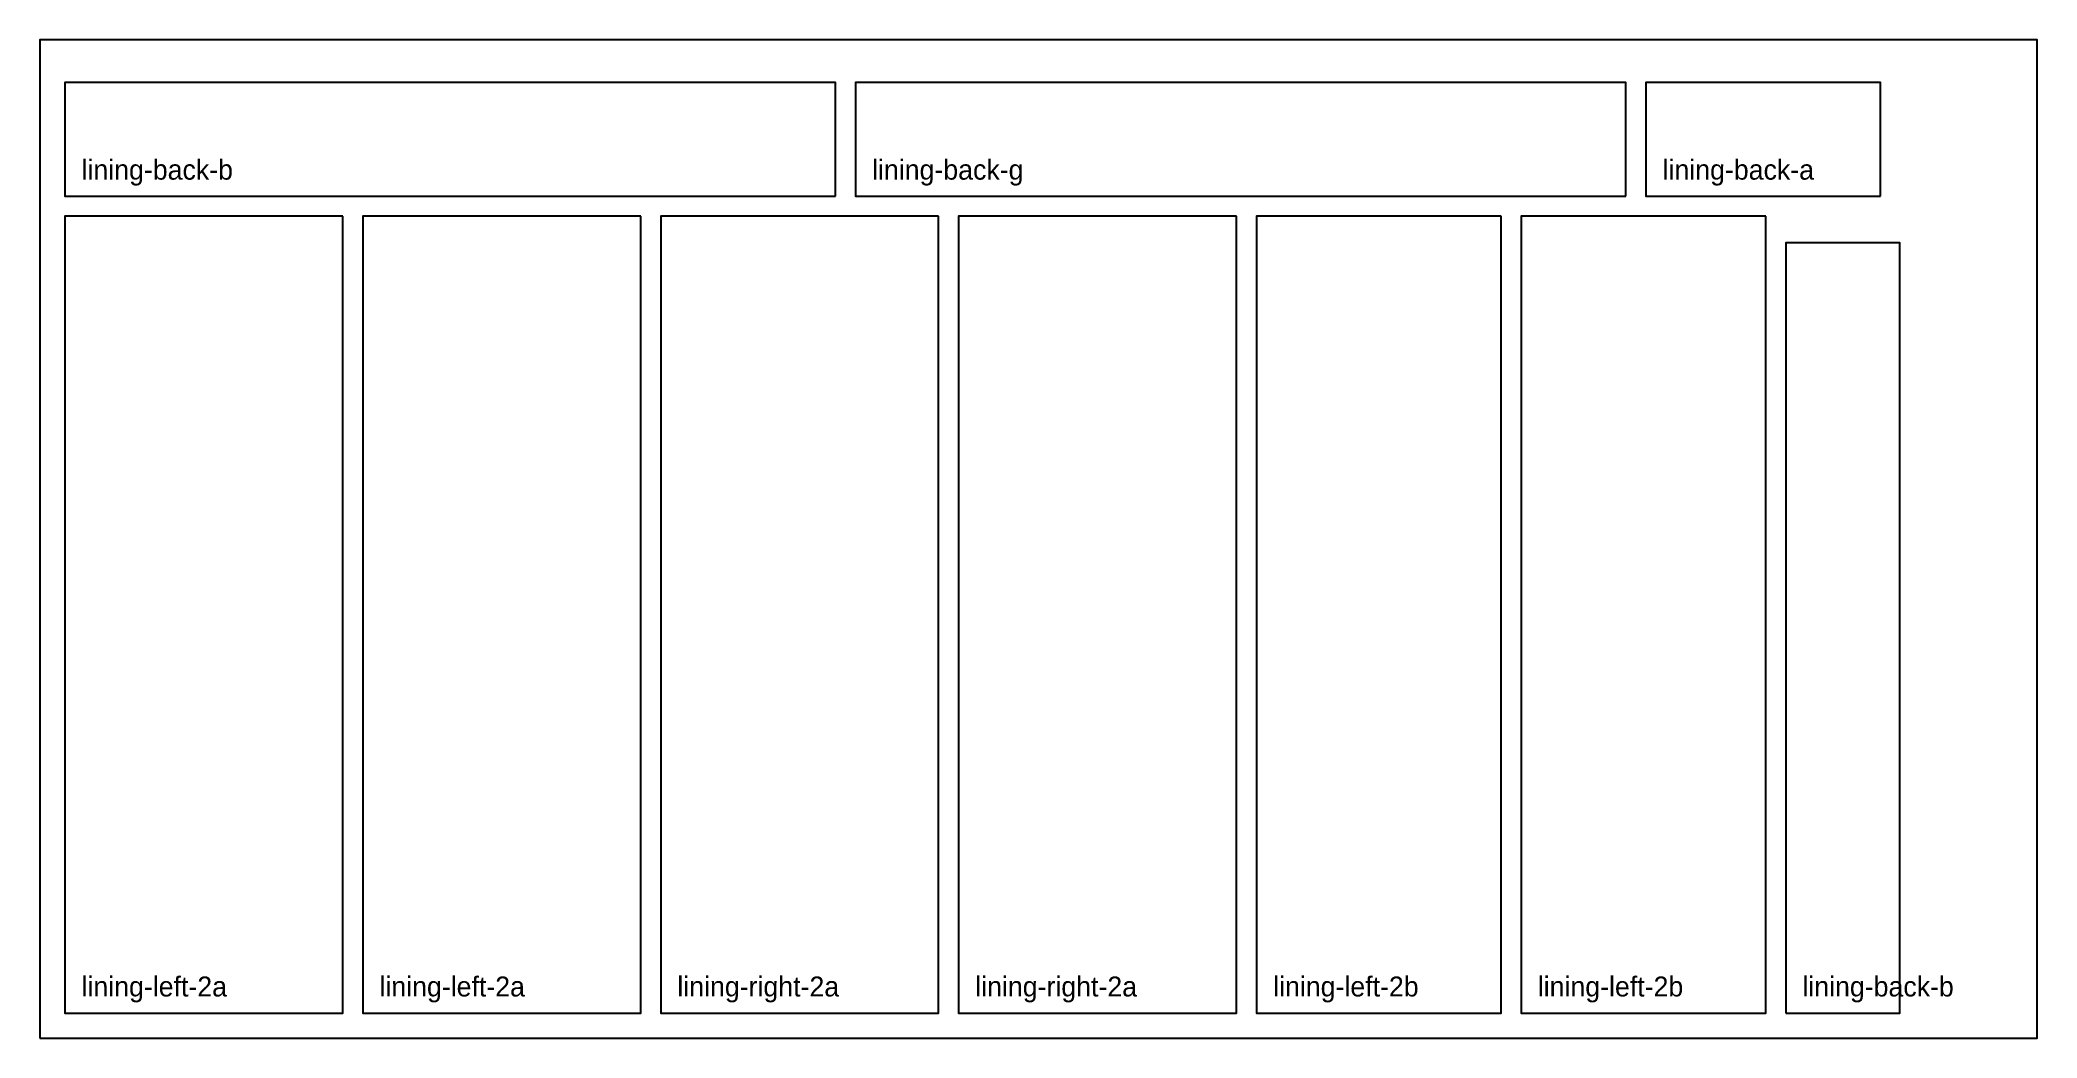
# Model space of a CAD drawing. Header units: millimetres. Extents: x 0 to 1200, y 0 to 600.
import ezdxf

# ---------------------------------------------------------------- set-up
doc = ezdxf.new("R2010")
doc.units = ezdxf.units.MM
doc.layers.add('CUT_OUTSIDE', color=1, linetype='Continuous')

msp = doc.modelspace()

# ---------------------------------------------------------------- linework, layer by layer
at = {"layer": 'CUT_OUTSIDE'}
for points in [[(478, 506), (478, 574.5), (15, 574.5), (15, 506), (478, 506)], [(953, 506), (953, 574.5), (490, 574.5), (490, 506), (953, 506)], [(1106, 506), (1106, 574.5), (965, 574.5), (965, 506), (1106, 506)], [(182, 494), (15, 494), (15, 15), (182, 15), (182, 494)], [(361, 494), (194, 494), (194, 15), (361, 15), (361, 494)], [(540, 494), (373, 494), (373, 15), (540, 15), (540, 494)], [(719, 494), (552, 494), (552, 15), (719, 15), (719, 494)], [(878, 494), (731, 494), (731, 15), (878, 15), (878, 494)], [(1037, 494), (890, 494), (890, 15), (1037, 15), (1037, 494)], [(1049, 15), (1117.5, 15), (1117.5, 478), (1049, 478), (1049, 15)]]:
    msp.add_lwpolyline(points, close=True, dxfattribs=at)
at = {"layer": 'SHEET_EDGE'}
msp.add_lwpolyline([(0, 0), (1200, 0), (1200, 600), (0, 600)], close=True, dxfattribs=at)

# ---------------------------------------------------------------- texts
at = {"layer": 'NOTES'}
for s, p in [('lining-back-b', (25, 516)), ('lining-back-g', (500, 516)), ('lining-back-a', (975, 516)), ('lining-left-2a', (25, 25)), ('lining-left-2a', (204, 25)), ('lining-right-2a', (383, 25)), ('lining-right-2a', (562, 25)), ('lining-left-2b', (741, 25)), ('lining-left-2b', (900, 25)), ('lining-back-b', (1059, 25))]:
    msp.add_text(s, height=12, dxfattribs=at).set_placement(p)

doc.saveas('drawing.dxf')
